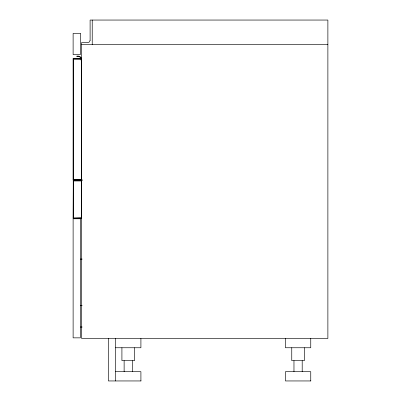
<?xml version="1.0" encoding="UTF-8"?>
<svg xmlns="http://www.w3.org/2000/svg" width="401" height="401" viewBox="0 0 401 401"><rect width="100%" height="100%" fill="white"/><g stroke="black" fill="none" stroke-linecap="round" stroke-linejoin="round"><path stroke-width="0.6" d="M81.593 218.104L73.137 218.204L73.338 180.656L73.338 218.334L81.649 218.104L73.122 218.104L73.338 218.334M81.593 179.528L73.127 179.528L73.137 58.787L81.649 58.882L73.127 58.882L81.634 58.882M73.152 180.791L81.634 180.786L73.152 180.791L81.634 180.786L81.438 218.334M81.438 58.666L81.438 179.743L81.649 179.528L73.127 179.528L81.634 179.528M81.528 218.319L81.528 180.671M73.338 58.721L73.248 179.733M73.338 180.671L73.338 218.319M73.263 58.726L73.338 179.733L73.338 58.666M73.248 218.304L73.243 180.671M81.528 179.733L81.593 58.882M73.137 218.204L81.634 218.204M81.624 58.797L73.137 58.787M73.137 179.623L81.634 179.623M81.614 44.676L327.878 44.676M81.493 60.16L81.067 60.16C81.684 57.523 79.142 55.96 76.781 56.566L76.781 56.14C78.987 55.694 81.809 56.812 81.493 59.463M80.34 259.091L82.22 259.091M80.34 305.372L82.215 305.372M80.34 327.026L82.215 327.026M115.583 347.752L140.911 347.752L140.911 338.489M115.583 371.687L140.911 371.687L140.911 380.95M141.057 380.95L108.365 380.95L108.365 338.489M310.895 380.95L285.417 380.95L285.417 371.687L310.75 371.687L310.75 380.95M310.75 338.489L310.75 347.752L285.417 347.752L285.417 338.489M304.414 347.752L304.414 360.654L291.753 360.654L291.753 347.752M302.199 360.654L302.199 371.687M293.968 360.654L293.968 371.687M134.581 347.752L134.581 360.654L121.914 360.654L121.914 347.752M132.365 360.654L132.365 371.687M124.13 360.654L124.13 371.687M115.583 338.489L115.583 380.95M92.23 20.05L92.23 44.676M81.959 179.593L81.959 180.841M81.889 179.593L81.874 180.841M90.105 40.431C89.543 44.321 84.004 41.904 81.614 42.551L81.614 338.489L327.878 338.489L327.878 20.05L90.105 20.05L90.105 40.431M80.34 33.388L73.122 33.388L73.122 54.656L80.34 54.656L80.34 33.388M80.34 218.766L73.122 218.766L73.122 337.853L80.34 337.853L80.34 218.766"/></g></svg>
